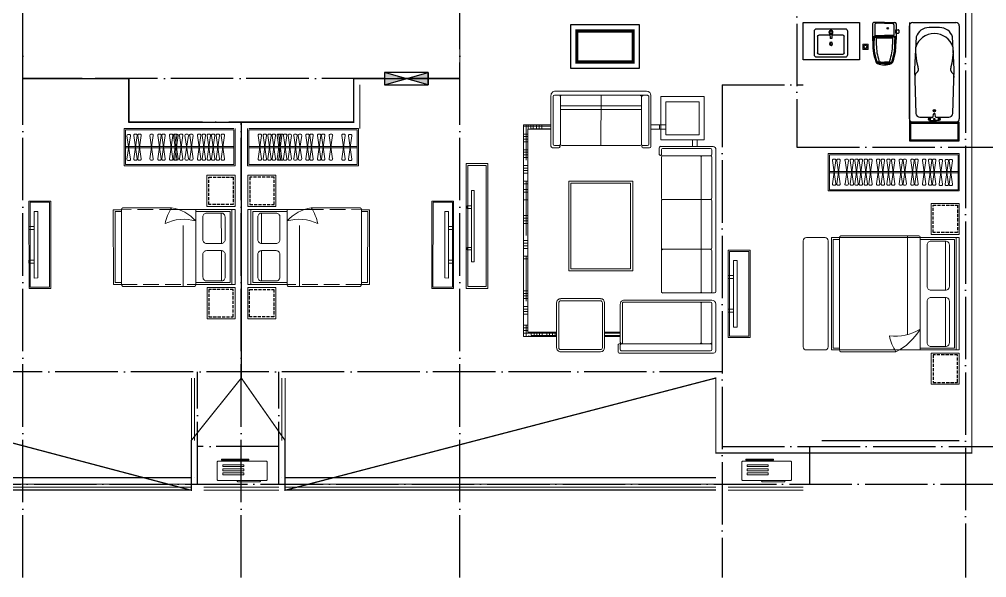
# Model space of a CAD drawing. Extents: x 741202 to 867202, y 603120 to 647617.
# Drawn here: x 830062 to 845555, y 621183 to 630133 of the extents above; entities that cross this region are included whole.
import ezdxf

# ---------------------------------------------------------------- set-up
doc = ezdxf.new("R2010")
doc.units = 0
doc.header["$LTSCALE"] = 1000
doc.header["$MEASUREMENT"] = 0
doc.linetypes.add('DASH', pattern=[0.35, 0.25, -0.1])
doc.linetypes.add('DOTE', pattern=[2.42, 2, -0.2, 0.02, -0.2])
doc.layers.get('0').update_dxf_attribs({"linetype": 'CONTINUOUS'})
for name, color, linetype in [('14PUB_DIM', 14, 'CONTINUOUS'), ('DOTE', 1, 'DOTE'), ('FURN', 251, 'CONTINUOUS'), ('hz', 254, 'CONTINUOUS'), ('PUB_TEXT', 255, 'CONTINUOUS'), ('厨卫', 154, 'CONTINUOUS'), ('看线', 5, 'CONTINUOUS'), ('管井', 236, 'CONTINUOUS'), ('虚线', 251, 'CONTINUOUS')]:
    doc.layers.add(name, color=color, linetype=linetype)
for name, color, linetype, lineweight in [('五金', 136, 'CONTINUOUS', 9), ('家具', 33, 'CONTINUOUS', 9), ('房建名称', 7, 'CONTINUOUS', 0), ('移动家具', 41, 'CONTINUOUS', 20)]:
    doc.layers.add(name, color=color, linetype=linetype, lineweight=lineweight)
doc.layers.add('面积－户', color=2, linetype='CONTINUOUS', plot=False)

# ---------------------------------------------------------------- blocks, each defined once
blk = doc.blocks.new('x6')
at = {"layer": '厨卫', "color": 0}
for p, q in [((227, 0), (-227, 0)), ((-265, -38), (-265, -419)), ((-214, -387), (-214, -121)), ((-195, -102), (-16, -102)), ((-19, -57), (-32, -57)), ((-13, -43), (-23, -34)), ((-13, -70), (-22, -80)), ((-16, -84), (-13, -158)), ((0, -38), (0, -24)), ((0, -75), (0, -89)), ((22, -33), (13, -43)), ((23, -79), (13, -70)), ((16, -84), (13, -158)), ((16, -102), (195, -102)), ((19, -57), (32, -57)), ((214, -121), (214, -387)), ((265, -419), (265, -38)), ((-13, -158), (13, -158)), ((-227, -457), (227, -457)), ((195, -406), (-195, -406))]:
    blk.add_line(p, q, dxfattribs=at)
for centre, radius in [((0, -57), 32.3), ((0, -57), 18.8), ((-1, -241), 25.4), ((-1, -241), 16)]:
    blk.add_circle(centre, radius, dxfattribs=at)
for centre, radius, start, end in [((-227, -38), 38.1, 90, 180), ((227, -38), 38.1, 0, 90), ((-195, -121), 19.1, 90, 180), ((195, -121), 19.1, 0, 90), ((-227, -419), 38.1, 180, 270), ((-195, -387), 19.1, 180, 270), ((195, -387), 19.1, 270, 0), ((227, -419), 38.1, 270, 0)]:
    blk.add_arc(centre, radius, start, end, dxfattribs=at)
blk = doc.blocks.new('A$C25AA54E1')
at = {"ltscale": 20}
for p, q in [((884, 2199), (884, 3017)), ((918, 3081), (3211, 3081)), ((3234, 2997), (3234, 3061)), ((3234, 2234), (3234, 2996)), ((3347, 3015), (3347, 1617)), ((3413, 3081), (4163, 3081)), ((4198, 3046), (4198, 1539)), ((1012, 2176), (906, 2176)), ((1712, 2211), (1057, 2211)), ((3212, 2211), (1757, 2211)), ((883, 2042), (71, 2042)), ((906, 1914), (906, 2019)), ((1, 1972), (0, 511)), ((871, 614), (872, 1868)), ((1443, 1750), (2878, 1750)), ((1443, 728), (1443, 1750)), ((2878, 1750), (2878, 728)), ((4024, 1551), (3413, 1551)), ((4047, 1574), (4047, 1539)), ((4175, 1516), (4070, 1516)), ((4110, 1300), (3391, 1300)), ((3325, 1234), (3325, 597)), ((4176, 597), (4176, 1234)), ((2878, 728), (1443, 728)), ((905, 463), (905, 568)), ((3391, 531), (4110, 531)), ((882, 440), (70, 440))]:
    blk.add_line(p, q, dxfattribs=at)
for p, q in [((918, 2994), (918, 2234)), ((1011, 3017), (942, 3017)), ((1034, 2994), (1034, 2234)), ((1711, 3017), (1058, 3017)), ((1734, 2996), (1734, 2234)), ((2511, 3017), (1758, 3017)), ((2534, 2996), (2534, 2234)), ((3211, 3017), (2558, 3017)), ((3380, 2996), (3380, 1606)), ((4070, 3017), (3403, 3017)), ((4047, 2994), (4047, 1574)), ((4140, 3017), (4070, 3017)), ((4163, 2994), (4163, 1574)), ((3211, 2846), (1058, 2846)), ((4025, 2846), (3403, 2846)), ((781, 2780), (884, 2780)), ((781, 2709), (884, 2709)), ((536, 2283), (536, 2042)), ((603, 2178), (536, 2178)), ((606, 2283), (606, 2042)), ((941, 2211), (1012, 2211)), ((503, 2041), (503, 2042)), ((64, 1915), (65, 1985)), ((65, 1869), (64, 1915)), ((64, 569), (65, 1872)), ((87, 1892), (849, 1891)), ((87, 1892), (849, 1891)), ((88, 2008), (848, 2007)), ((88, 1892), (848, 1891)), ((236, 592), (236, 1892)), ((293, 592), (293, 1892)), ((871, 1984), (871, 1914)), ((1476, 1717), (2845, 1717)), ((1476, 761), (1476, 1717)), ((2845, 1717), (2845, 761)), ((4047, 1584), (3402, 1584)), ((3860, 1302), (3860, 1551)), ((3876, 1551), (3876, 1303)), ((3918, 1551), (3918, 1302)), ((3930, 1300), (3930, 1551)), ((4140, 1551), (4070, 1551)), ((65, 1242), (871, 1241)), ((4110, 1265), (3391, 1265)), ((3360, 1234), (3360, 597)), ((4141, 597), (4141, 1234)), ((2845, 761), (1476, 761)), ((64, 499), (64, 569)), ((87, 592), (848, 591)), ((87, 476), (848, 475)), ((871, 498), (871, 568)), ((3391, 566), (4110, 566)), ((3860, 70), (3860, 531)), ((3930, 507), (3860, 507)), ((3918, 465), (3860, 465)), ((3876, 531), (3876, 0)), ((3918, 531), (3918, 128)), ((3930, 0), (3930, 531)), ((536, 440), (536, 0)), ((561, 440), (561, 0)), ((603, 440), (603, 128)), ((606, 440), (606, 70)), ((3930, 416), (3860, 416)), ((3930, 374), (3860, 374)), ((606, 292), (536, 292)), ((603, 250), (536, 250)), ((606, 208), (536, 208)), ((606, 158), (536, 158)), ((3918, 297), (3860, 297)), ((3930, 255), (3860, 255)), ((3930, 213), (3860, 213)), ((3918, 171), (3860, 171)), ((606, 116), (536, 116)), ((606, 74), (536, 74)), ((1105, 44), (536, 44)), ((606, 86), (603, 86)), ((606, 70), (3860, 70)), ((686, 70), (686, 0)), ((728, 70), (728, 0)), ((770, 70), (770, 0)), ((812, 70), (812, 0)), ((938, 70), (938, 0)), ((979, 70), (979, 0)), ((1021, 70), (1021, 0)), ((1063, 70), (1063, 0)), ((1189, 70), (1189, 0)), ((1231, 70), (1231, 0)), ((1273, 70), (1273, 0)), ((1314, 70), (1314, 0)), ((1440, 70), (1440, 0)), ((2310, 44), (1440, 44)), ((1482, 70), (1482, 0)), ((1574, 70), (1574, 0)), ((1616, 70), (1616, 0)), ((1741, 70), (1741, 0)), ((1993, 70), (1993, 0)), ((2035, 70), (2035, 0)), ((2076, 70), (2076, 0)), ((2118, 70), (2118, 0)), ((2394, 70), (2394, 0)), ((2436, 70), (2436, 0)), ((2478, 70), (2478, 0)), ((2520, 70), (2520, 0)), ((2645, 70), (2645, 0)), ((3365, 44), (2645, 44)), ((2687, 70), (2687, 0)), ((3198, 70), (3198, 0)), ((3240, 70), (3240, 0)), ((3281, 70), (3281, 0)), ((3323, 70), (3323, 0)), ((3449, 70), (3449, 0)), ((3491, 70), (3491, 0)), ((3533, 70), (3533, 0)), ((3575, 70), (3575, 0)), ((3750, 70), (3750, 0)), ((3930, 44), (3750, 44)), ((3792, 70), (3792, 0)), ((3834, 70), (3834, 0)), ((3930, 122), (3860, 122)), ((3930, 86), (3918, 86)), ((536, 0), (3930, 0))]:
    blk.add_line(p, q)
blk.add_lwpolyline([(781, 2895), (781, 2199), (85, 2199), (85, 2895)], close=True, dxfattribs=at)
blk.add_lwpolyline([(698, 2812), (698, 2282), (169, 2282), (169, 2812)], close=True)
at = {"ltscale": 20, "extrusion": (0, 0, -1)}
for centre, major_axis, ratio, start_param, end_param in [((953, 3021), (-49.4, 49.4), 1, 5.45018, 6.544088), ((3211, 3058), (16.4, 16.4), 1, -0.785398, 0.696689), ((4163, 3046), (24.6, 24.6), 1, -0.785398, 0.785398), ((906, 2199), (16.2, 16.2), 1, 2.356194, 3.926991), ((1012, 2234), (-16.2, 16.2), 1, 2.356194, 3.926991), ((1012, 2193), (12.7, 12.7), 0.942987, -0.815786, 2.325807), ((1057, 2234), (-16.2, 16.2), 1, 3.926991, 5.497787), ((1712, 2234), (-16.2, 16.2), 1, 2.356194, 3.926991), ((1757, 2234), (16.2, 16.2), 1, 2.356194, 3.926991), ((2512, 2234), (-16.2, 16.2), 1, 2.356194, 3.926991), ((2557, 2234), (16.2, 16.2), 1, 2.356194, 3.926991), ((3212, 2234), (-16.2, 16.2), 1, 2.356194, 3.926991), ((4024, 1574), (16.2, 16.2), 1, 0.785398, 2.356194), ((4175, 1539), (-16.2, 16.2), 1, 2.356194, 3.926991)]:
    blk.add_ellipse(centre, major_axis=major_axis, ratio=ratio, start_param=start_param, end_param=end_param, dxfattribs=at)
at = {"extrusion": (0, 0, -1)}
for centre, major_axis, start_param, end_param in [((942, 2994), (16.4, 16.4), 3.926991, 5.497787), ((1011, 2994), (16.4, 16.4), -0.785398, 0.785398), ((1058, 2994), (16.4, 16.4), 3.926991, 5.497787), ((1711, 2994), (-16.4, 16.4), 0.785398, 2.267485), ((1758, 2994), (16.4, 16.4), 4.0157, 5.497787), ((2511, 2994), (-16.4, 16.4), 0.785398, 2.267485), ((2558, 2994), (16.4, 16.4), 4.0157, 5.497787), ((3211, 2994), (-16.4, 16.4), 0.785398, 2.267485), ((3403, 2994), (16.4, 16.4), 4.0157, 5.497787), ((4023, 2994), (16.4, 16.4), -0.785398, 0.785398), ((4070, 2994), (-16.4, 16.4), 5.497787, 7.068583), ((4140, 2994), (16.4, 16.4), -0.785398, 0.785398), ((1058, 2869), (-16.4, 16.4), 3.926991, 5.409078), ((3211, 2822), (16.4, 16.4), -0.785398, 0.696689), ((3403, 2869), (-16.4, 16.4), 3.926991, 5.409078), ((4025, 2822), (-16.4, 16.4), 0.785398, 2.267485), ((941, 2234), (16.2, 16.2), 2.356194, 3.926991), ((4070, 1574), (16.2, 16.2), 2.356194, 3.926991), ((4140, 1574), (-16.2, 16.2), 2.356194, 3.926991)]:
    blk.add_ellipse(centre, major_axis=major_axis, ratio=1, start_param=start_param, end_param=end_param, dxfattribs=at)
at = {"ltscale": 20}
for centre, major_axis, ratio, start_param, end_param in [((3413, 3015), (-46.6, 46.6), 1, -0.785398, 0.785398), ((71, 1972), (49.7, 49.7), 1, 0.785398, 2.356194), ((883, 2019), (-16.2, 16.2), 1, 3.925825, 5.496622), ((848, 1914), (-16.2, 16.2), 1, 2.355029, 3.925825), ((849, 1868), (16.2, 16.2), 1, 5.496622, 7.067418), ((849, 1868), (16.2, 16.2), 1, 5.496622, 7.067418), ((889, 1914), (12.4, 12.4), 0.984307, 2.347446, 5.489038), ((3413, 1617), (46.6, 46.6), 1, 2.356194, 3.926991), ((4070, 1539), (16.2, 16.2), 1, 2.356194, 3.926991), ((3391, 1234), (-46.6, 46.6), 1, -0.785398, 0.785398), ((4110, 1234), (46.6, 46.6), 1, 5.497787, 7.068583), ((70, 511), (49.7, 49.7), 1, 2.356194, 3.926991), ((848, 614), (-16.2, 16.2), 1, 2.355029, 3.925825), ((848, 568), (-16.2, 16.2), 1, 3.925825, 5.496622), ((888, 568), (12.4, 12.4), 0.984309, -0.794147, 2.347446), ((3391, 597), (46.6, 46.6), 1, 2.356194, 3.926991), ((4110, 597), (-46.6, 46.6), 1, 2.356194, 3.926991), ((882, 463), (-16.2, 16.2), 1, 2.355029, 3.925825)]:
    blk.add_ellipse(centre, major_axis=major_axis, ratio=ratio, start_param=start_param, end_param=end_param, dxfattribs=at)
for centre, major_axis, start_param, end_param in [((1058, 2822), (16.4, 16.4), 0.785398, 2.267485), ((3211, 2869), (16.4, 16.4), 3.926991, 5.409078), ((3403, 2822), (16.4, 16.4), 0.785398, 2.267485), ((4025, 2869), (16.4, 16.4), 3.926991, 5.409078), ((88, 1915), (16.4, 16.4), 2.355029, 3.925825), ((88, 1869), (-16.4, 16.4), -0.786564, 0.784233), ((88, 1985), (-16.4, 16.4), -0.786564, 0.784233), ((89, 1869), (-16.4, 16.4), -0.697854, 0.784233), ((89, 1869), (16.4, 16.4), 0.872942, 2.355029), ((89, 1915), (-16.4, 16.4), 0.784233, 2.266319), ((89, 1915), (-16.4, 16.4), 0.784233, 2.266319), ((848, 1985), (16.2, 16.2), 5.496622, 7.067418), ((3402, 1606), (15.5, 15.5), 2.356194, 3.926991), ((3391, 1234), (-22, 22), -0.785398, 0.785398), ((4110, 1234), (22, 22), 5.497787, 7.068583), ((87, 615), (16.4, 16.4), 2.355029, 3.925825), ((87, 569), (-16.4, 16.4), -0.786564, 0.784233), ((87, 499), (-16.4, 16.4), 0.784233, 2.355029), ((848, 498), (-16.2, 16.2), 2.355029, 3.925825), ((3391, 597), (22, 22), 2.356194, 3.926991), ((4110, 597), (-22, 22), 2.356194, 3.926991)]:
    blk.add_ellipse(centre, major_axis=major_axis, ratio=1, start_param=start_param, end_param=end_param)
blk = doc.blocks.new('R37777777777')
at = {"layer": '家具', "ltscale": 0.5}
blk.add_lwpolyline([(1083652, -53169), (1083302, -53169), (1083302, -55169), (1083652, -55169)], close=True, dxfattribs=at)
at = {"layer": '家具', "ltscale": 40}
for points in [[(1083622, -53199), (1083332, -53199), (1083332, -55139), (1083622, -55139)], [(1083520, -54741), (1083566, -54741), (1083566, -53597), (1083520, -53597)], [(1083566, -53886), (1083632, -53886), (1083632, -53847), (1083566, -53847)], [(1083566, -54550), (1083632, -54550), (1083632, -54511), (1083566, -54511)]]:
    blk.add_lwpolyline(points, close=True, dxfattribs=at)
blk = doc.blocks.new('A$C31D9048E')
at = {"layer": '家具'}
for p, q in [((629, 2350), (0, 2350)), ((0, 550), (0, 2350)), ((50, 550), (50, 2350)), ((629, 550), (629, 2360)), ((1920, 2350), (629, 2350)), ((1900, 2380), (649, 2380)), ((829, 803), (829, 2380)), ((1920, 550), (1920, 2350)), ((1920, 2350), (2050, 2350)), ((2050, 550), (2050, 2350)), ((2150, 2350), (2450, 2350)), ((80, 580), (80, 2320)), ((629, 2320), (80, 2320)), ((220, 2295), (220, 1508)), ((1920, 2320), (2020, 2320)), ((2020, 580), (2020, 2320)), ((2100, 600), (2100, 2300)), ((2500, 600), (2500, 2300)), ((220, 605), (220, 1392)), ((962, 550), (0, 550)), ((629, 580), (80, 580)), ((962, 550), (1920, 550)), ((1900, 520), (1017, 520)), ((1920, 580), (2020, 580)), ((1920, 550), (2050, 550)), ((2150, 550), (2450, 550))]:
    blk.add_line(p, q, dxfattribs=at)
for points in [[(450, 2900), (0, 2900), (0, 2400), (450, 2400), (450, 2900), (370, 2900)], [(450, 0), (0, 0), (0, 500), (450, 500), (450, 0), (370, 0)]]:
    blk.add_lwpolyline(points, dxfattribs=at)
for points in [[(220, 2295), (455, 2295, -0.414214), (515, 2235), (515, 1568, -0.414214), (455, 1508), (220, 1508, -0.414214), (160, 1568), (160, 2235, -0.414214)], [(220, 605), (455, 605, 0.414214), (515, 665), (515, 1332, 0.414214), (455, 1392), (220, 1392, 0.414214), (160, 1332), (160, 665, 0.414214)]]:
    blk.add_lwpolyline(points, format="xyb", close=True, dxfattribs=at)
blk.add_lwpolyline([(629, 883, 0.180302), (1121, 775, -0.088637), (1017, 520, 28871.271551)], format="xyb", dxfattribs=at)
for centre, radius, start, end in [((649, 2360), 20, 90, 180), ((1889, 2351), 30.7, 357.6884, 69.6917), ((2150, 2300), 50, 90, 180), ((2450, 2300), 50, 0, 90), ((1442, 1363), 944, 210.6075, 243.2773), ((1889, 549), 30.7, 290.3566, 2.3152), ((2150, 600), 50, 180, 270), ((2450, 600), 50, 270, 0)]:
    blk.add_arc(centre, radius, start, end, dxfattribs=at)
at = {"layer": '虚线', "linetype": 'DASH', "ltscale": 0.2}
for points in [[(420, 2870), (30, 2870), (30, 2430), (420, 2430)], [(420, 30), (30, 30), (30, 470), (420, 470)]]:
    blk.add_lwpolyline(points, close=True, dxfattribs=at)
blk = doc.blocks.new('XFS')
at = {"layer": '14PUB_DIM'}
blk.add_hatch(color=256, dxfattribs=at).paths.add_polyline_path([(1104652, -51269), (1104452, -51269), (1104652, -51969), (1104452, -51969)])
for p, q in [((1104452, -51969), (1104652, -51269)), ((1104452, -51269), (1104652, -51969))]:
    blk.add_line(p, q, dxfattribs=at)
blk.add_lwpolyline([(1104452, -51969), (1104652, -51969), (1104652, -51269), (1104452, -51269)], close=True, dxfattribs=at)
blk.add_lwpolyline([(1104652, -51269), (1104452, -51269), (1104652, -51969), (1104452, -51969), (1104652, -51269)], dxfattribs=at)
blk = doc.blocks.new('A$C18784298')
at = {"layer": '移动家具', "color": 251, "ltscale": 40}
for points in [[(0, 1066), (58, 1066), (58, 0), (0, 0)], [(58, 828), (140, 828), (140, 780), (58, 780)], [(58, 239), (140, 239), (140, 287), (58, 287)]]:
    blk.add_lwpolyline(points, close=True, dxfattribs=at)
blk = doc.blocks.new('ytjhgkj')
at = {"layer": '移动家具', "color": 0, "ltscale": 0.5}
blk.add_lwpolyline([(34949, 26116), (34599, 26116), (34599, 27516), (34949, 27516)], close=True, dxfattribs=at)
at = {"layer": '移动家具', "color": 0, "ltscale": 40}
blk.add_lwpolyline([(34929, 26136), (34619, 26136), (34619, 27496), (34929, 27496)], close=True, dxfattribs=at)
at = {"layer": '虚线', "xscale": -1}
blk.add_blockref('A$C18784298', (34739, 26283), dxfattribs=at)
blk = doc.blocks.new('A$C56722DB7')
at = {"layer": '五金', "color": 0}
for points in [[(86, 86), (86, 0), (0, 0), (0, 86)], [(10, 43), (10, 42), (26, 42), (26, 43)], [(20, 66), (19, 65), (30, 54), (31, 55)], [(19, 20), (21, 19), (32, 30), (30, 31)], [(43, 76), (42, 76), (42, 60), (43, 60)], [(43, 10), (44, 10), (44, 26), (43, 26)], [(66, 66), (65, 67), (54, 56), (55, 55)], [(66, 19), (67, 21), (56, 32), (55, 30)], [(76, 43), (76, 44), (60, 44), (60, 43)]]:
    blk.add_lwpolyline(points, close=True, dxfattribs=at)
blk.add_circle((43, 43), 36.6, dxfattribs=at)
blk = doc.blocks.new('ma2')
at = {"layer": '厨卫'}
for p, q in [((0, 0), (-166, 0)), ((0, 0), (166, 0)), ((-189, -22), (-189, -274)), ((-153, -36), (-153, -198)), ((0, -14), (-130, -14)), ((0, -14), (130, -14)), ((153, -36), (153, -198)), ((180, -125), (180, -165)), ((192, -118), (187, -118)), ((189, -22), (189, -122)), ((189, -121), (189, -130)), ((189, -137), (189, -146)), ((189, -153), (189, -162)), ((192, -118), (222, -118)), ((230, -125), (230, -165)), ((-180, -230), (-139, -212)), ((-180, -230), (-180, -316)), ((-180, -230), (0, -230)), ((-176, -279), (-176, -280)), ((-166, -274), (-171, -274)), ((-166, -253), (-166, -274)), ((-148, -235), (0, -235)), ((-139, -212), (0, -212)), ((-130, -220), (0, -220)), ((-130, -250), (-130, -356)), ((0, -247), (-127, -247)), ((-119, -247), (0, -247)), ((139, -212), (0, -212)), ((130, -220), (0, -220)), ((180, -230), (0, -230)), ((148, -235), (0, -235)), ((119, -247), (0, -247)), ((0, -247), (127, -247)), ((130, -250), (130, -356)), ((180, -230), (139, -212)), ((166, -253), (166, -274)), ((166, -274), (171, -274)), ((176, -279), (176, -280)), ((180, -230), (180, -316)), ((192, -172), (187, -172)), ((189, -170), (189, -274)), ((192, -172), (222, -172)), ((-77, -636), (-102, -636)), ((93, -660), (-93, -660)), ((-68, -636), (-77, -636)), ((-68, -636), (0, -636)), ((68, -636), (0, -636)), ((0, -660), (93, -660)), ((68, -636), (77, -636)), ((77, -636), (102, -636))]:
    blk.add_line(p, q, dxfattribs=at)
blk.add_circle((53, -94), 11.4, dxfattribs=at)
for centre, radius, start, end in [((-166, -22), 22.5, 90, 180), ((166, -22), 22.5, 0, 90), ((-130, -36), 22.5, 90, 180), ((130, -36), 22.5, 0, 90), ((187, -125), 7.2, 90, 180), ((222, -125), 7.2, 0, 90), ((6806, -15), 7000, 182.1248, 183.6001), ((316, -367), 499, 170.0177, 190.1149), ((-171, -279), 4.5, 90, 180), ((712, -340), 881, 175.7103, 198.2941), ((-148, -253), 18, 90, 180), ((-130, -198), 22.5, 180, 270), ((-127, -250), 3.6, 90, 180), ((-712, -340), 881, 341.7059, 4.2897), ((127, -250), 3.6, 0, 90), ((130, -198), 22.5, 270, 0), ((148, -253), 18, 0, 90), ((171, -279), 4.5, 0, 90), ((-316, -367), 499, 349.8851, 9.9823), ((187, -165), 7.2, 180, 270), ((-6806, -15), 7000, 356.3999, 357.8752), ((222, -165), 7.2, 270, 0), ((749, -321), 939, 188.1773, 199.5371), ((594, -353), 776, 187.5237, 201.3401), ((704, -353), 834, 180.1819, 198.4973), ((-704, -353), 834, 341.5027, 359.8181), ((-594, -353), 776, 338.6599, 352.4763), ((-749, -321), 939, 340.4627, 351.8238), ((-100, -611), 25.3, 193.7471, 265.3876), ((-70, -612), 18, 198.4973, 250.8187), ((70, -612), 18, 289.1813, 341.5027), ((100, -611), 25.3, 274.6124, 346.2529), ((-123, -630), 13.5, 199.5371, 212.7351), ((-70, -597), 75.7, 212.7351, 236.2527), ((-116, -630), 13.5, 201.3401, 225.0457), ((117, -396), 344, 225.0457, 228.0777), ((-92, -626), 34, 231.9313, 272.5793), ((-13, -423), 257, 247.1573, 272.879), ((-15, -386), 250, 255.8484, 273.4075), ((15, -386), 250, 266.5925, 284.1516), ((13, -423), 257, 267.121, 292.8427), ((92, -626), 34, 267.4207, 308.0687), ((70, -597), 75.7, 303.7473, 327.2649), ((-117, -396), 344, 311.9223, 314.9543), ((116, -630), 13.5, 314.9543, 338.6599), ((123, -630), 13.5, 327.2649, 340.4629)]:
    blk.add_arc(centre, radius, start, end, dxfattribs=at)
blk = doc.blocks.new('rtyrytr')
at = {"layer": '移动家具', "color": 0}
for p, q in [((439002, 224612), (438373, 224612)), ((438373, 223412), (438373, 224612)), ((438423, 223412), (438423, 224612)), ((438453, 223442), (438453, 224582)), ((439002, 224582), (438453, 224582)), ((438593, 224556), (438593, 224069)), ((439002, 223412), (439002, 224622)), ((440173, 224642), (439022, 224642)), ((439203, 223664), (439203, 224642)), ((440193, 223412), (440193, 224612)), ((440193, 224612), (440323, 224612)), ((440193, 224582), (440293, 224582)), ((440293, 223442), (440293, 224582)), ((440323, 223412), (440323, 224612)), ((438593, 223467), (438593, 223954)), ((439335, 223412), (438373, 223412)), ((439002, 223442), (438453, 223442)), ((440193, 223442), (440293, 223442)), ((440193, 223412), (440323, 223412)), ((440173, 223382), (439390, 223382))]:
    blk.add_line(p, q, dxfattribs=at)
at = {"layer": '移动家具', "color": 0, "linetype": 'DASH'}
for p, q in [((440193, 224612), (439002, 224612)), ((439335, 223412), (440193, 223412))]:
    blk.add_line(p, q, dxfattribs=at)
at = {"layer": '移动家具', "color": 0}
for points in [[(438823, 225162), (438373, 225162), (438373, 224662), (438823, 224662), (438823, 225162), (438743, 225162)], [(438823, 222862), (438373, 222862), (438373, 223362), (438823, 223362), (438823, 222862), (438743, 222862)]]:
    blk.add_lwpolyline(points, dxfattribs=at)
for points in [[(438593, 224556), (438828, 224556, -0.414214), (438888, 224496), (438888, 224129, -0.414214), (438828, 224069), (438593, 224069, -0.414214), (438533, 224129), (438533, 224496, -0.414214)], [(438593, 223467), (438828, 223467, 0.414214), (438888, 223527), (438888, 223894, 0.414214), (438828, 223954), (438593, 223954, 0.414214), (438533, 223894), (438533, 223527, 0.414214)]]:
    blk.add_lwpolyline(points, format="xyb", close=True, dxfattribs=at)
blk.add_lwpolyline([(439002, 223594, 0.183931), (439494, 223636, -0.088637), (439390, 223382, 28871.271551)], format="xyb", dxfattribs=at)
for centre, radius, start, end in [((439022, 224622), 20, 90, 180), ((440162, 224613), 30.7, 357.6884, 69.6917), ((439495, 224034), 661, 221.7382, 260.8368), ((440162, 223410), 30.7, 290.3566, 2.3152)]:
    blk.add_arc(centre, radius, start, end, dxfattribs=at)
at = {"layer": '虚线', "linetype": 'DASH', "ltscale": 0.2}
for points in [[(438793, 225132), (438403, 225132), (438403, 224692), (438793, 224692)], [(438793, 222892), (438403, 222892), (438403, 223332), (438793, 223332)]]:
    blk.add_lwpolyline(points, close=True, dxfattribs=at)
blk = doc.blocks.new('111')
at = {"layer": '家具', "color": 8}
for p, q in [((174, 409), (174, 420)), ((185, 431), (577, 431)), ((589, 420), (589, 409))]:
    blk.add_line(p, q, dxfattribs=at)
at = {"layer": '家具'}
blk.add_lwpolyline([(922, 409), (78, 409, 0.414214), (56, 387), (56, 87, 0.414214), (78, 64), (922, 64, 0.414214), (944, 87), (944, 387, 0.414214)], format="xyb", close=True, dxfattribs=at)
at = {"layer": '家具', "color": 8}
for points in [[(844, 276), (471, 276), (471, 308), (844, 308)], [(844, 203), (471, 203), (471, 235), (844, 235)], [(868, 32), (379, 32), (379, 49), (868, 49)], [(844, 129), (471, 129), (471, 162), (844, 162)]]:
    blk.add_lwpolyline(points, close=True, dxfattribs=at)
for centre, start, end in [((185, 420), 90, 180), ((577, 420), 360, 90)]:
    blk.add_arc(centre, 11.1, start, end, dxfattribs=at)
blk = doc.blocks.new('hfjlfjj')
at = {"layer": '家具', "color": 0}
for p, q in [((3210588, 42748), (3208488, 42748)), ((3208488, 42748), (3208488, 42148)), ((3210568, 42728), (3208508, 42728)), ((3208508, 42728), (3208508, 42168)), ((3208597, 42256), (3208651, 42631)), ((3208597, 42631), (3208651, 42256)), ((3208632, 42654), (3208617, 42654)), ((3208662, 42256), (3208716, 42631)), ((3208662, 42631), (3208716, 42256)), ((3208696, 42654), (3208682, 42654)), ((3208757, 42256), (3208811, 42631)), ((3208757, 42631), (3208811, 42256)), ((3208791, 42654), (3208777, 42654)), ((3208865, 42261), (3208919, 42636)), ((3208865, 42636), (3208919, 42261)), ((3208899, 42658), (3208884, 42658)), ((3208929, 42261), (3208983, 42636)), ((3208929, 42636), (3208983, 42261)), ((3208963, 42658), (3208949, 42658)), ((3209024, 42261), (3209078, 42636)), ((3209024, 42636), (3209078, 42261)), ((3209058, 42658), (3209044, 42658)), ((3209148, 42261), (3209202, 42636)), ((3209148, 42636), (3209202, 42261)), ((3209182, 42658), (3209168, 42658)), ((3209213, 42261), (3209267, 42636)), ((3209213, 42636), (3209267, 42261)), ((3209247, 42658), (3209233, 42658)), ((3209336, 42261), (3209390, 42636)), ((3209336, 42636), (3209390, 42261)), ((3209370, 42658), (3209356, 42658)), ((3209400, 42261), (3209454, 42636)), ((3209400, 42636), (3209454, 42261)), ((3209434, 42658), (3209420, 42658)), ((3209521, 42261), (3209575, 42636)), ((3209521, 42636), (3209575, 42261)), ((3209555, 42658), (3209541, 42658)), ((3209595, 42261), (3209649, 42636)), ((3209595, 42636), (3209649, 42261)), ((3209629, 42658), (3209615, 42658)), ((3209686, 42261), (3209740, 42636)), ((3209686, 42636), (3209740, 42261)), ((3209720, 42658), (3209706, 42658)), ((3209760, 42261), (3209814, 42636)), ((3209760, 42636), (3209814, 42261)), ((3209794, 42658), (3209780, 42658)), ((3209885, 42261), (3209939, 42636)), ((3209885, 42636), (3209939, 42261)), ((3209919, 42658), (3209904, 42658)), ((3209959, 42261), (3210013, 42636)), ((3209959, 42636), (3210013, 42261)), ((3209993, 42658), (3209979, 42658)), ((3210040, 42261), (3210094, 42636)), ((3210040, 42636), (3210094, 42261)), ((3210074, 42658), (3210060, 42658)), ((3210110, 42261), (3210164, 42636)), ((3210110, 42636), (3210164, 42261)), ((3210144, 42658), (3210129, 42658)), ((3210184, 42261), (3210238, 42636)), ((3210184, 42636), (3210238, 42261)), ((3210218, 42658), (3210204, 42658)), ((3210265, 42261), (3210319, 42636)), ((3210265, 42636), (3210319, 42261)), ((3210300, 42658), (3210285, 42658)), ((3210395, 42261), (3210449, 42636)), ((3210395, 42636), (3210449, 42261)), ((3210430, 42658), (3210415, 42658)), ((3210465, 42261), (3210519, 42636)), ((3210465, 42636), (3210519, 42261)), ((3210499, 42658), (3210485, 42658)), ((3210568, 42728), (3210568, 42168)), ((3210588, 42748), (3210588, 42148)), ((3210568, 42458), (3208508, 42458)), ((3210568, 42438), (3208508, 42438)), ((3208488, 42148), (3210588, 42148)), ((3210568, 42168), (3208508, 42168)), ((3208632, 42234), (3208617, 42234)), ((3208696, 42234), (3208682, 42234)), ((3208791, 42234), (3208777, 42234)), ((3208899, 42238), (3208884, 42238)), ((3208963, 42238), (3208949, 42238)), ((3209058, 42238), (3209044, 42238)), ((3209182, 42238), (3209168, 42238)), ((3209247, 42238), (3209233, 42238)), ((3209370, 42238), (3209356, 42238)), ((3209434, 42238), (3209420, 42238)), ((3209555, 42238), (3209541, 42238)), ((3209629, 42238), (3209615, 42238)), ((3209720, 42238), (3209706, 42238)), ((3209794, 42238), (3209780, 42238)), ((3209919, 42238), (3209904, 42238)), ((3209993, 42238), (3209979, 42238)), ((3210074, 42238), (3210060, 42238)), ((3210144, 42238), (3210129, 42238)), ((3210218, 42238), (3210204, 42238)), ((3210300, 42238), (3210285, 42238)), ((3210430, 42238), (3210415, 42238)), ((3210499, 42238), (3210485, 42238))]:
    blk.add_line(p, q, dxfattribs=at)
for centre, start, end in [((3208617, 42634), 90, 187.5946), ((3208632, 42634), 352.4054, 90), ((3208682, 42634), 90, 187.5946), ((3208696, 42634), 352.4054, 90), ((3208777, 42634), 90, 187.5946), ((3208791, 42634), 352.4054, 90), ((3208884, 42638), 90, 187.5946), ((3208899, 42638), 352.4054, 90), ((3208949, 42638), 90, 187.5946), ((3208963, 42638), 352.4054, 90), ((3209044, 42638), 90, 187.5946), ((3209058, 42638), 352.4054, 90), ((3209168, 42638), 90, 187.5946), ((3209182, 42638), 352.4054, 90), ((3209233, 42638), 90, 187.5946), ((3209247, 42638), 352.4054, 90), ((3209356, 42638), 90, 187.5946), ((3209370, 42638), 352.4054, 90), ((3209420, 42638), 90, 187.5946), ((3209434, 42638), 352.4054, 90), ((3209541, 42638), 90, 187.5946), ((3209555, 42638), 352.4054, 90), ((3209615, 42638), 90, 187.5946), ((3209629, 42638), 352.4054, 90), ((3209706, 42638), 90, 187.5946), ((3209720, 42638), 352.4054, 90), ((3209780, 42638), 90, 187.5946), ((3209794, 42638), 352.4054, 90), ((3209904, 42638), 90, 187.5946), ((3209919, 42638), 352.4054, 90), ((3209979, 42638), 90, 187.5946), ((3209993, 42638), 352.4054, 90), ((3210060, 42638), 90, 187.5946), ((3210074, 42638), 352.4054, 90), ((3210129, 42638), 90, 187.5946), ((3210144, 42638), 352.4054, 90), ((3210204, 42638), 90, 187.5946), ((3210218, 42638), 352.4054, 90), ((3210285, 42638), 90, 187.5946), ((3210300, 42638), 352.4054, 90), ((3210415, 42638), 90, 187.5946), ((3210430, 42638), 352.4054, 90), ((3210485, 42638), 90, 187.5946), ((3210499, 42638), 352.4054, 90), ((3208617, 42254), 172.4054, 270), ((3208632, 42254), 270, 7.5946), ((3208682, 42254), 172.4054, 270), ((3208696, 42254), 270, 7.5946), ((3208777, 42254), 172.4054, 270), ((3208791, 42254), 270, 7.5946), ((3208884, 42258), 172.4054, 270), ((3208899, 42258), 270, 7.5946), ((3208949, 42258), 172.4054, 270), ((3208963, 42258), 270, 7.5946), ((3209044, 42258), 172.4054, 270), ((3209058, 42258), 270, 7.5946), ((3209168, 42258), 172.4054, 270), ((3209182, 42258), 270, 7.5946), ((3209233, 42258), 172.4054, 270), ((3209247, 42258), 270, 7.5946), ((3209356, 42258), 172.4054, 270), ((3209370, 42258), 270, 7.5946), ((3209420, 42258), 172.4054, 270), ((3209434, 42258), 270, 7.5946), ((3209541, 42258), 172.4054, 270), ((3209555, 42258), 270, 7.5946), ((3209615, 42258), 172.4054, 270), ((3209629, 42258), 270, 7.5946), ((3209706, 42258), 172.4054, 270), ((3209720, 42258), 270, 7.5946), ((3209780, 42258), 172.4054, 270), ((3209794, 42258), 270, 7.5946), ((3209904, 42258), 172.4054, 270), ((3209919, 42258), 270, 7.5946), ((3209979, 42258), 172.4054, 270), ((3209993, 42258), 270, 7.5946), ((3210060, 42258), 172.4054, 270), ((3210074, 42258), 270, 7.5946), ((3210129, 42258), 172.4054, 270), ((3210144, 42258), 270, 7.5946), ((3210204, 42258), 172.4054, 270), ((3210218, 42258), 270, 7.5946), ((3210285, 42258), 172.4054, 270), ((3210300, 42258), 270, 7.5946), ((3210415, 42258), 172.4054, 270), ((3210430, 42258), 270, 7.5946), ((3210485, 42258), 172.4054, 270), ((3210499, 42258), 270, 7.5946)]:
    blk.add_arc(centre, 20, start, end, dxfattribs=at)
blk = doc.blocks.new('$plan$00000489')
at = {"layer": '厨卫'}
for p, q in [((-1520, -310), (-1520, 310)), ((-1470, 360), (-50, 360)), ((0, 310), (0, -310)), ((-81, 18), (-122, 12)), ((-64, 71), (-72, 27)), ((-29, 71), (-25, 30)), ((-81, -18), (-122, -12)), ((-64, -71), (-72, -27)), ((-29, -71), (-25, -30)), ((-50, -360), (-1470, -360))]:
    blk.add_line(p, q, dxfattribs=at)
blk.add_lwpolyline([(-77, 81), (-77, 207, 0.398606), (-134, 267), (-810, 285), (-1299, 260, 0.354414), (-1441, 76), (-1441, -76, 0.354414), (-1299, -260), (-810, -285), (-134, -267, 0.398606), (-77, -207), (-77, -20)], format="xyb", dxfattribs=at)
for points in [[(-1090, 273), (-1074, 271), (-1056, 270), (-1039, 268), (-1022, 266), (-1005, 265), (-989, 263), (-974, 262), (-961, 260), (-949, 259), (-939, 257), (-929, 256), (-921, 255), (-914, 253), (-908, 252), (-902, 251), (-896, 250), (-891, 249), (-886, 247), (-881, 246), (-876, 245), (-871, 244), (-866, 243), (-860, 241), (-855, 240), (-849, 239), (-844, 238), (-838, 237), (-832, 236), (-826, 236), (-821, 235), (-816, 234), (-811, 234), (-806, 234), (-801, 234), (-797, 234), (-793, 235), (-790, 235), (-786, 236), (-783, 237), (-779, 238), (-776, 240), (-773, 241), (-770, 243), (-767, 245), (-764, 247), (-762, 249), (-759, 251), (-757, 253), (-754, 255), (-752, 257), (-750, 259), (-748, 262), (-746, 264), (-744, 265), (-742, 267), (-740, 269), (-737, 271), (-735, 272), (-733, 273), (-730, 274), (-727, 275), (-723, 276), (-719, 277), (-714, 278), (-709, 279), (-703, 280), (-696, 281), (-690, 282), (-683, 283)], [(-77, 20), (-77, 81)], [(-1090, -273), (-1074, -271), (-1056, -270), (-1039, -268), (-1022, -266), (-1005, -265), (-989, -263), (-974, -262), (-961, -260), (-949, -259), (-939, -257), (-929, -256), (-921, -255), (-914, -253), (-908, -252), (-902, -251), (-896, -250), (-891, -249), (-886, -247), (-881, -246), (-876, -245), (-871, -244), (-866, -243), (-860, -241), (-855, -240), (-849, -239), (-844, -238), (-838, -237), (-832, -236), (-826, -236), (-821, -235), (-816, -234), (-811, -234), (-806, -234), (-801, -234), (-797, -234), (-793, -235), (-790, -235), (-786, -236), (-783, -237), (-779, -238), (-776, -240), (-773, -241), (-770, -243), (-767, -245), (-764, -247), (-762, -249), (-759, -251), (-757, -253), (-754, -255), (-752, -257), (-750, -259), (-748, -262), (-746, -264), (-744, -265), (-742, -267), (-740, -269), (-737, -271), (-735, -272), (-733, -273), (-730, -274), (-727, -275), (-723, -276), (-719, -277), (-714, -278), (-709, -279), (-703, -280), (-696, -281), (-690, -282), (-685, -282)]]:
    blk.add_lwpolyline(points, dxfattribs=at)
for centre, radius in [((-178, 0), 17.6), ((-178, 0), 11.6), ((-47, 71), 12.6), ((-48, 0), 9.88), ((-47, -71), 12.6)]:
    blk.add_circle(centre, radius, dxfattribs=at)
for centre, radius, start, end in [((-1470, 310), 50, 90, 180), ((-50, 310), 50, 0, 90), ((-1073, 0), 276, 105.6385, 254.9629), ((-122, 0), 12.5, 90, 270), ((-82, 28), 10, 278.2472, 349.7858), ((-47, 71), 17.6, 0, 180), ((-324, 0), 300, 354.3229, 5.6771), ((-82, -28), 10, 10.2142, 81.7528), ((-47, -71), 17.6, 180, 0), ((-1470, -310), 50, 180, 270), ((-50, -310), 50, 270, 0)]:
    blk.add_arc(centre, radius, start, end, dxfattribs=at)

msp = doc.modelspace()

# ---------------------------------------------------------------- linework, layer by layer
at = {"layer": 'DOTE', "ltscale": 0.5}
for p, q in [((845217, 637783), (845217, 621183)), ((845217, 637783), (845217, 621183)), ((830117, 621183), (830117, 633383)), ((837117, 621183), (837117, 633383)), ((842517, 632483), (842517, 628083)), ((837117, 629183), (830117, 629183)), ((841317, 629083), (841317, 621183)), ((841317, 629083), (842617, 629083)), ((833617, 621183), (833617, 628483)), ((842517, 628083), (846617, 628083)), ((841317, 624483), (825917, 624483)), ((832917, 622683), (832917, 624483)), ((834217, 622683), (834217, 624483)), ((834217, 623283), (832917, 623283)), ((841317, 623283), (846617, 623283)), ((842717, 623283), (842717, 622683)), ((820617, 622683), (846517, 622683))]:
    msp.add_line(p, q, dxfattribs=at)
at = {"layer": 'DOTE', "color": 1}
for p, q in [((831817, 628483), (831817, 629183)), ((835417, 628483), (835417, 629183))]:
    msp.add_line(p, q, dxfattribs=at)
at = {"layer": 'DOTE'}
msp.add_line((835417, 628483), (831817, 628483), dxfattribs=at)
at = {"layer": 'PUB_TEXT', "ltscale": 0.8}
msp.add_lwpolyline([(839992, 630046), (838890, 630046), (838890, 629348), (839992, 629348)], close=True, dxfattribs=at)
at = {"layer": 'PUB_TEXT', "ltscale": 0.8, "const_width": 50}
msp.add_lwpolyline([(839892, 629946), (838990, 629946), (838990, 629448), (839892, 629448)], close=True, dxfattribs=at)
at = {"layer": '厨卫'}
msp.add_line((844317, 630083), (844317, 628183), dxfattribs=at)
msp.add_lwpolyline([(842855, 629482), (842617, 629482), (842617, 630083), (843517, 630083), (843517, 629482), (843517, 629482)], close=True, dxfattribs=at)
at = {"layer": '家具'}
for p, q in [((835517, 629083), (835517, 628383)), ((833497, 628383), (831742, 628383)), ((831742, 628383), (831742, 627783)), ((833517, 628383), (833517, 627783)), ((833717, 628383), (833717, 627783)), ((833737, 628383), (835492, 628383)), ((835492, 627783), (835492, 628383)), ((833497, 628363), (831762, 628363)), ((831762, 628363), (831762, 627803)), ((831786, 627890), (831840, 628265)), ((831786, 628265), (831840, 627890)), ((831821, 628288), (831806, 628288)), ((831894, 627895), (831948, 628270)), ((831894, 628270), (831948, 627895)), ((831928, 628293), (831914, 628293)), ((831959, 627895), (832012, 628270)), ((831959, 628270), (832012, 627895)), ((831993, 628293), (831978, 628293)), ((832154, 627895), (832208, 628270)), ((832154, 628270), (832208, 627895)), ((832188, 628293), (832174, 628293)), ((832278, 627895), (832332, 628270)), ((832278, 628270), (832332, 627895)), ((832312, 628293), (832298, 628293)), ((832342, 627895), (832396, 628270)), ((832342, 628270), (832396, 627895)), ((832376, 628293), (832362, 628293)), ((832465, 627895), (832519, 628270)), ((832465, 628270), (832519, 627895)), ((832499, 628293), (832485, 628293)), ((832530, 627895), (832584, 628270)), ((832530, 628270), (832584, 627895)), ((832564, 628293), (832549, 628293)), ((832550, 627895), (832604, 628270)), ((832550, 628270), (832604, 627895)), ((832584, 628293), (832570, 628293)), ((832625, 627895), (832679, 628270)), ((832625, 628270), (832679, 627895)), ((832659, 628293), (832644, 628293)), ((832715, 627895), (832769, 628270)), ((832715, 628270), (832769, 627895)), ((832749, 628293), (832735, 628293)), ((832790, 627895), (832844, 628270)), ((832790, 628270), (832844, 627895)), ((832824, 628293), (832809, 628293)), ((832914, 627895), (832968, 628270)), ((832914, 628270), (832968, 627895)), ((832948, 628293), (832934, 628293)), ((832988, 627895), (833042, 628270)), ((832988, 628270), (833042, 627895)), ((833023, 628293), (833008, 628293)), ((833070, 627895), (833124, 628270)), ((833070, 628270), (833124, 627895)), ((833104, 628293), (833090, 628293)), ((833139, 627895), (833193, 628270)), ((833139, 628270), (833193, 627895)), ((833173, 628293), (833159, 628293)), ((833213, 627895), (833267, 628270)), ((833213, 628270), (833267, 627895)), ((833248, 628293), (833233, 628293)), ((833295, 627895), (833349, 628270)), ((833295, 628270), (833349, 627895)), ((833329, 628293), (833315, 628293)), ((833497, 628363), (833497, 627803)), ((833737, 628363), (835472, 628363)), ((833737, 628363), (833737, 627803)), ((833939, 627895), (833885, 628270)), ((833939, 628270), (833885, 627895)), ((833905, 628293), (833919, 628293)), ((834021, 627895), (833967, 628270)), ((834021, 628270), (833967, 627895)), ((833987, 628293), (834001, 628293)), ((834095, 627895), (834041, 628270)), ((834095, 628270), (834041, 627895)), ((834061, 628293), (834075, 628293)), ((834164, 627895), (834110, 628270)), ((834164, 628270), (834110, 627895)), ((834130, 628293), (834145, 628293)), ((834246, 627895), (834192, 628270)), ((834246, 628270), (834192, 627895)), ((834286, 628293), (834200, 628293)), ((834212, 628293), (834226, 628293)), ((834220, 627895), (834266, 628270)), ((834220, 628270), (834266, 627895)), ((834345, 627895), (834291, 628270)), ((834345, 628270), (834291, 627895)), ((834310, 628293), (834325, 628293)), ((834419, 627895), (834365, 628270)), ((834419, 628270), (834365, 627895)), ((834385, 628293), (834399, 628293)), ((834510, 627895), (834456, 628270)), ((834510, 628270), (834456, 627895)), ((834475, 628293), (834490, 628293)), ((834584, 627895), (834530, 628270)), ((834584, 628270), (834530, 627895)), ((834550, 628293), (834564, 628293)), ((834705, 627895), (834651, 628270)), ((834705, 628270), (834651, 627895)), ((834670, 628293), (834685, 628293)), ((834769, 627895), (834715, 628270)), ((834769, 628270), (834715, 627895)), ((834735, 628293), (834749, 628293)), ((834892, 627895), (834838, 628270)), ((834892, 628270), (834838, 627895)), ((834858, 628293), (834872, 628293)), ((834956, 627895), (834902, 628270)), ((834956, 628270), (834902, 627895)), ((834922, 628293), (834937, 628293)), ((835080, 627895), (835026, 628270)), ((835080, 628270), (835026, 627895)), ((835046, 628293), (835061, 628293)), ((835281, 627895), (835227, 628270)), ((835281, 628270), (835227, 627895)), ((835247, 628293), (835261, 628293)), ((835388, 627890), (835334, 628265)), ((835388, 628265), (835334, 627890)), ((835354, 628288), (835369, 628288)), ((835472, 627803), (835472, 628363)), ((833497, 628093), (831762, 628093)), ((833497, 628073), (831762, 628073)), ((833737, 628093), (835472, 628093)), ((833737, 628073), (835472, 628073)), ((831742, 627783), (833517, 627783)), ((833497, 627803), (831762, 627803)), ((831821, 627868), (831806, 627868)), ((831928, 627873), (831914, 627873)), ((831993, 627873), (831978, 627873)), ((832188, 627873), (832174, 627873)), ((832312, 627873), (832298, 627873)), ((832376, 627873), (832362, 627873)), ((832499, 627873), (832485, 627873)), ((832564, 627873), (832549, 627873)), ((832584, 627873), (832570, 627873)), ((832659, 627873), (832644, 627873)), ((832749, 627873), (832735, 627873)), ((832824, 627873), (832809, 627873)), ((832948, 627873), (832934, 627873)), ((833023, 627873), (833008, 627873)), ((833104, 627873), (833090, 627873)), ((833173, 627873), (833159, 627873)), ((833248, 627873), (833233, 627873)), ((833329, 627873), (833315, 627873)), ((835492, 627783), (833717, 627783)), ((833737, 627803), (835472, 627803)), ((833905, 627873), (833919, 627873)), ((833987, 627873), (834001, 627873)), ((834061, 627873), (834075, 627873)), ((834130, 627873), (834145, 627873)), ((834286, 627873), (834200, 627873)), ((834212, 627873), (834226, 627873)), ((834310, 627873), (834325, 627873)), ((834385, 627873), (834399, 627873)), ((834475, 627873), (834490, 627873)), ((834550, 627873), (834564, 627873)), ((834670, 627873), (834685, 627873)), ((834735, 627873), (834749, 627873)), ((834858, 627873), (834872, 627873)), ((834922, 627873), (834937, 627873)), ((835046, 627873), (835061, 627873)), ((835247, 627873), (835261, 627873)), ((835354, 627868), (835369, 627868)), ((832817, 623383), (832817, 624383)), ((832867, 623383), (832867, 624383)), ((834267, 623383), (834267, 624383)), ((834317, 623383), (834317, 624383)), ((832817, 622683), (826017, 622683)), ((841217, 622683), (834317, 622684)), ((832817, 622633), (826017, 622633)), ((833017, 622633), (834217, 622633)), ((833017, 622583), (834217, 622583)), ((841217, 622633), (834317, 622634)), ((841417, 622633), (842617, 622633)), ((841417, 622583), (842617, 622583))]:
    msp.add_line(p, q, dxfattribs=at)
for centre, start, end in [((831806, 628268), 90, 187.5946), ((831821, 628268), 352.4054, 90), ((831914, 628273), 90, 187.5946), ((831928, 628273), 352.4054, 90), ((831978, 628273), 90, 187.5946), ((831993, 628273), 352.4054, 90), ((832174, 628273), 90, 187.5946), ((832188, 628273), 352.4054, 90), ((832298, 628273), 90, 187.5946), ((832312, 628273), 352.4054, 90), ((832362, 628273), 90, 187.5946), ((832376, 628273), 352.4054, 90), ((832485, 628273), 90, 187.5946), ((832499, 628273), 352.4054, 90), ((832549, 628273), 90, 187.5946), ((832570, 628273), 90, 187.5946), ((832564, 628273), 352.4054, 90), ((832584, 628273), 352.4054, 90), ((832644, 628273), 90, 187.5946), ((832659, 628273), 352.4054, 90), ((832735, 628273), 90, 187.5946), ((832749, 628273), 352.4054, 90), ((832809, 628273), 90, 187.5946), ((832824, 628273), 352.4054, 90), ((832934, 628273), 90, 187.5946), ((832948, 628273), 352.4054, 90), ((833008, 628273), 90, 187.5946), ((833023, 628273), 352.4054, 90), ((833090, 628273), 90, 187.5946), ((833104, 628273), 352.4054, 90), ((833159, 628273), 90, 187.5946), ((833173, 628273), 352.4054, 90), ((833233, 628273), 90, 187.5946), ((833248, 628273), 352.4054, 90), ((833315, 628273), 90, 187.5946), ((833329, 628273), 352.4054, 90), ((833905, 628273), 90, 187.5946), ((833919, 628273), 352.4054, 90), ((833987, 628273), 90, 187.5946), ((834001, 628273), 352.4054, 90), ((834061, 628273), 90, 187.5946), ((834075, 628273), 352.4054, 90), ((834130, 628273), 90, 187.5946), ((834145, 628273), 352.4054, 90), ((834212, 628273), 90, 187.5946), ((834200, 628273), 352.4054, 90), ((834226, 628273), 352.4054, 90), ((834286, 628273), 90, 187.5946), ((834310, 628273), 90, 187.5946), ((834325, 628273), 352.4054, 90), ((834385, 628273), 90, 187.5946), ((834399, 628273), 352.4054, 90), ((834475, 628273), 90, 187.5946), ((834490, 628273), 352.4054, 90), ((834550, 628273), 90, 187.5946), ((834564, 628273), 352.4054, 90), ((834670, 628273), 90, 187.5946), ((834685, 628273), 352.4054, 90), ((834735, 628273), 90, 187.5946), ((834749, 628273), 352.4054, 90), ((834858, 628273), 90, 187.5946), ((834872, 628273), 352.4054, 90), ((834922, 628273), 90, 187.5946), ((834937, 628273), 352.4054, 90), ((835046, 628273), 90, 187.5946), ((835061, 628273), 352.4054, 90), ((835247, 628273), 90, 187.5946), ((835261, 628273), 352.4054, 90), ((835354, 628268), 90, 187.5946), ((835369, 628268), 352.4054, 90), ((831806, 627888), 172.4054, 270), ((831821, 627888), 270, 7.5946), ((831914, 627893), 172.4054, 270), ((831928, 627893), 270, 7.5946), ((831978, 627893), 172.4054, 270), ((831993, 627893), 270, 7.5946), ((832174, 627893), 172.4054, 270), ((832188, 627893), 270, 7.5946), ((832298, 627893), 172.4054, 270), ((832312, 627893), 270, 7.5946), ((832362, 627893), 172.4054, 270), ((832376, 627893), 270, 7.5946), ((832485, 627893), 172.4054, 270), ((832499, 627893), 270, 7.5946), ((832549, 627893), 172.4054, 270), ((832570, 627893), 172.4054, 270), ((832564, 627893), 270, 7.5946), ((832584, 627893), 270, 7.5946), ((832644, 627893), 172.4054, 270), ((832659, 627893), 270, 7.5946), ((832735, 627893), 172.4054, 270), ((832749, 627893), 270, 7.5946), ((832809, 627893), 172.4054, 270), ((832824, 627893), 270, 7.5946), ((832934, 627893), 172.4054, 270), ((832948, 627893), 270, 7.5946), ((833008, 627893), 172.4054, 270), ((833023, 627893), 270, 7.5946), ((833090, 627893), 172.4054, 270), ((833104, 627893), 270, 7.5946), ((833159, 627893), 172.4054, 270), ((833173, 627893), 270, 7.5946), ((833233, 627893), 172.4054, 270), ((833248, 627893), 270, 7.5946), ((833315, 627893), 172.4054, 270), ((833329, 627893), 270, 7.5946), ((833905, 627893), 172.4054, 270), ((833919, 627893), 270, 7.5946), ((833987, 627893), 172.4054, 270), ((834001, 627893), 270, 7.5946), ((834061, 627893), 172.4054, 270), ((834075, 627893), 270, 7.5946), ((834130, 627893), 172.4054, 270), ((834145, 627893), 270, 7.5946), ((834212, 627893), 172.4054, 270), ((834200, 627893), 270, 7.5946), ((834226, 627893), 270, 7.5946), ((834286, 627893), 172.4054, 270), ((834310, 627893), 172.4054, 270), ((834325, 627893), 270, 7.5946), ((834385, 627893), 172.4054, 270), ((834399, 627893), 270, 7.5946), ((834475, 627893), 172.4054, 270), ((834490, 627893), 270, 7.5946), ((834550, 627893), 172.4054, 270), ((834564, 627893), 270, 7.5946), ((834670, 627893), 172.4054, 270), ((834685, 627893), 270, 7.5946), ((834735, 627893), 172.4054, 270), ((834749, 627893), 270, 7.5946), ((834858, 627893), 172.4054, 270), ((834872, 627893), 270, 7.5946), ((834922, 627893), 172.4054, 270), ((834937, 627893), 270, 7.5946), ((835046, 627893), 172.4054, 270), ((835061, 627893), 270, 7.5946), ((835247, 627893), 172.4054, 270), ((835261, 627893), 270, 7.5946), ((835354, 627888), 172.4054, 270), ((835369, 627888), 270, 7.5946)]:
    msp.add_arc(centre, 20, start, end, dxfattribs=at)
at = {"layer": '看线'}
for p, q in [((842917, 623383), (845117, 623383)), ((832817, 622783), (826017, 622784)), ((832867, 622783), (832867, 622783)), ((834267, 622783), (834267, 622783)), ((841217, 622783), (834317, 622784)), ((832817, 622583), (826017, 622583)), ((841217, 622583), (834317, 622584))]:
    msp.add_line(p, q, dxfattribs=at)
at = {"layer": '管井'}
for points in [[(845117, 628483), (844317, 628483), (844317, 628183), (845117, 628183)], [(845097, 628463), (844337, 628463), (844337, 628203), (845097, 628203)]]:
    msp.add_lwpolyline(points, close=True, dxfattribs=at)
at = {"layer": '面积－户', "const_width": 20}
for points in [[(832317, 633383), (832317, 635783), (832217, 635783), (832217, 636783), (835017, 636783), (835017, 635783), (834917, 635783), (834917, 633383), (837117, 633383), (837117, 629183), (835417, 629183), (835417, 628483), (831817, 628483), (831817, 629183), (830117, 629183), (830117, 633383), (832317, 633383), (832317, 635783), (832217, 635783), (832217, 636783)], [(828817, 635783), (832317, 635783), (832317, 633383), (830117, 633383), (830117, 629183), (831817, 629183), (831817, 628483), (833617, 628483), (833617, 624483), (833617, 624383), (832817, 623383), (832817, 622583), (826017, 624383)]]:
    msp.add_lwpolyline(points, dxfattribs=at)
msp.add_lwpolyline([(834917, 635783), (838417, 635783), (838417, 634683), (840617, 633483), (840617, 635683), (840617, 635783), (844417, 635783), (844417, 630283), (845317, 630283), (845317, 623283), (845317, 623183), (841217, 623183), (841217, 624383), (834317, 622583), (834317, 623383), (833617, 624383), (833617, 628483), (835417, 628483), (835417, 629183), (837117, 629183), (837117, 633383), (834917, 633383), (834917, 635783)], close=True, dxfattribs=at)

# ---------------------------------------------------------------- block references
at = {"layer": 'FURN', "xscale": 1.052600000053644, "yscale": 1.111099999863654, "zscale": 1.1842, "rotation": 270}
msp.add_blockref('$plan$00000489', (844717, 628483), dxfattribs=at)
at = {"layer": 'hz', "rotation": 90}
msp.add_blockref('XFS', (784641, -475369), dxfattribs=at)
at = {"layer": 'hz', "xscale": -1, "rotation": 359.9999999666495}
msp.add_blockref('R37777777777', (1920869, 680988), dxfattribs=at)
at = {"layer": '厨卫'}
for name, p, rotation in [('ma2', (843917, 630083), 359.999999933299), ('A$C56722DB7', (843658, 629734), 179.9999999332989)]:
    msp.add_blockref(name, p, dxfattribs=dict(at, rotation=rotation))
at = {"layer": '厨卫', "xscale": -1, "rotation": 359.999999933299}
msp.add_blockref('x6', (843061, 629982), dxfattribs=at)
at = {"layer": '家具'}
for name, p, rotation in [('A$C25AA54E1', (838136, 628980), 269.9999999466392), ('rtyrytr', (1271753, 850763), 180.0350777126642), ('ytjhgkj', (871633, 653314), 179.9649222873358)]:
    msp.add_blockref(name, p, dxfattribs=dict(at, rotation=rotation))
at = {"layer": '家具', "xscale": -1}
for name, p in [('hfjlfjj', (4053605, 585234)), ('A$C31D9048E', (845117, 624283))]:
    msp.add_blockref(name, p, dxfattribs=at)
for name, p, rotation in [('rtyrytr', (395485, 850763), 179.9649222873358), ('ytjhgkj', (795601, 653314), 180.0350777126642)]:
    msp.add_blockref(name, p, dxfattribs=dict(at, rotation=rotation))
at = {"layer": '家具'}
msp.add_blockref('ytjhgkj', (806818, 598917), dxfattribs=at)
at = {"layer": '房建名称', "xscale": 0.9000000000232831, "yscale": 0.9000000001396984, "zscale": 0.9, "rotation": 179.9999999407102}
for p in [(834081, 623109), (842481, 623109)]:
    msp.add_blockref('111', p, dxfattribs=at)

doc.saveas('drawing.dxf')
